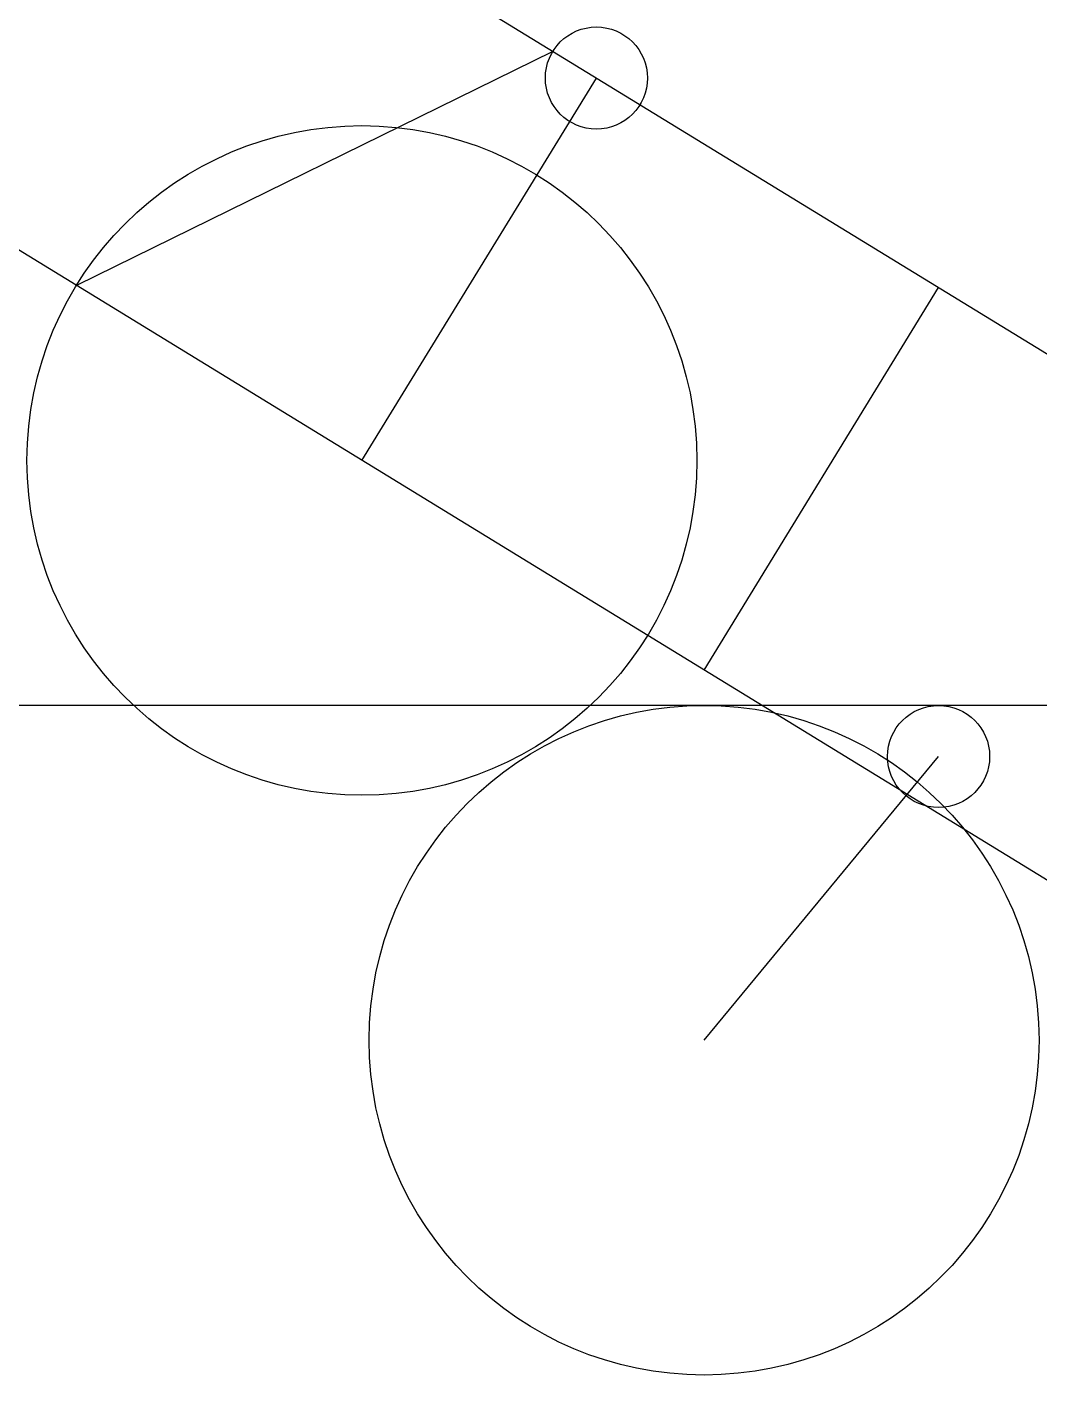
# Model space of a CAD drawing. Header units: inches. Extents: x -23.9 to 17.1, y -26.6 to 28.1.
import ezdxf

# ---------------------------------------------------------------- set-up
doc = ezdxf.new("R2010")
doc.units = ezdxf.units.IN
doc.header["$MEASUREMENT"] = 0

msp = doc.modelspace()

# ---------------------------------------------------------------- linework, layer by layer
for p, q in [((-2.626, 27.077), (-21.931, 17.587)), ((3.5, 2), (13, 17.5)), ((3.5, -13), (13, -1.5))]:
    msp.add_line(p, q)
at = {"color": 114, "true_color": 0x139b48, "transparency": 33554585}
msp.add_line((-10.362, 10.496), (-0.862, 25.996), dxfattribs=at)
for p, direction in [((13, 17.5), (-0.852601, 0.522562)), ((3.5, 2), (-0.852601, 0.522562)), ((13, 0.569), (-1, 0))]:
    msp.add_xline(p, direction, dxfattribs=at)
for centre, radius in [((-0.862, 25.996), 2.069), ((-10.362, 10.496), 13.569), ((3.5, -13), 13.569), ((13, -1.5), 2.069)]:
    msp.add_circle(centre, radius, dxfattribs=at)

doc.saveas('drawing.dxf')
